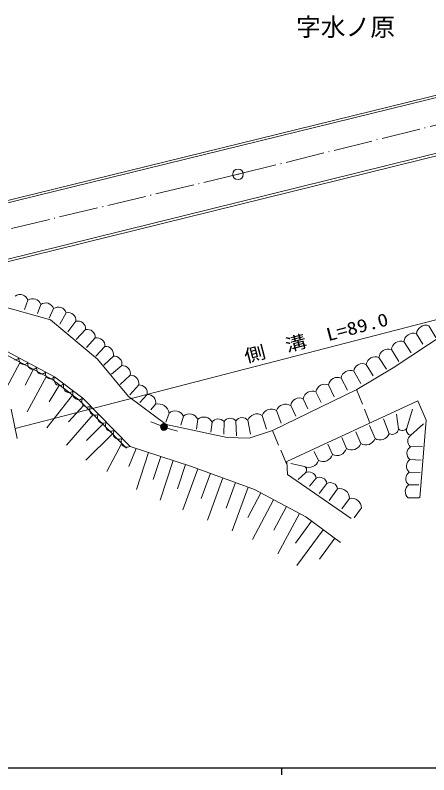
# Model space of a CAD drawing. Units: millimetres, scale not verified. Extents: x -6096 to 633904, y -204620 to 155380.
# Drawn here: x 84209 to 142772, y -20620 to 86811 of the extents above; entities that cross this region are included whole.
import ezdxf
from ezdxf.enums import TextEntityAlignment as Align

# ---------------------------------------------------------------- set-up
doc = ezdxf.new("R2010")
doc.units = ezdxf.units.MM
doc.header["$LTSCALE"] = 1000
doc.linetypes.add('USER1', pattern=[7.000001, 5.508197, -0.688525, 0.114754, -0.688525])
doc.linetypes.add('USER3', pattern=[3, 2.25, -0.75])
for name, color, linetype, lineweight in [('M-TTL-BAND', 7, 'Continuous', 25), ('S-BGD', 1, 'Continuous', 13), ('S-BGD-HTXT', 6, 'Continuous', 13), ('S-BMK', 3, 'USER1', 13)]:
    doc.layers.add(name, color=color, linetype=linetype, lineweight=lineweight)
doc.styles.add('ＭＳ ゴシック', font='')
doc.styles.get('ＭＳ ゴシック').set_extended_font_data('MS Gothic')

msp = doc.modelspace()

# ---------------------------------------------------------------- linework, layer by layer
at = {"layer": 'M-TTL-BAND'}
for p, q in [((-6096, -19620), (532904, -19620)), ((121904, -19620), (121904, -20620))]:
    msp.add_line(p, q, dxfattribs=at)
at = {"layer": 'S-BGD'}
for p, q in [((77960, 59352), (160645, 79619)), ((78037, 59025), (160720, 79291)), ((82802, 52196), (162402, 71871)), ((82877, 51859), (162478, 71534)), ((86020, 46495), (85514, 45188)), ((80548, 46134), (89226, 43712)), ((87830, 45904), (87365, 44639)), ((89641, 45313), (89041, 43974)), ((137733, 36945), (151151, 45860)), ((91451, 44721), (90545, 43135)), ((89226, 43712), (95867, 38151)), ((92817, 43534), (91644, 42036)), ((94183, 42346), (92829, 40937)), ((142771, 42888), (143780, 41248)), ((95549, 41159), (94304, 39809)), ((141005, 41766), (141930, 40265)), ((96915, 39971), (95635, 38566)), ((139238, 40644), (140281, 39079)), ((82176, 39221), (89544, 35248)), ((82268, 39688), (89780, 35676)), ((137472, 39522), (138546, 37835)), ((84939, 37731), (82232, 32712)), ((84134, 38076), (84312, 38077)), ((84312, 38077), (84508, 38150)), ((84508, 38150), (84645, 38233)), ((84645, 38233), (84772, 38350)), ((84772, 38350), (84742, 38181)), ((84742, 38181), (84752, 38019)), ((84752, 38019), (84800, 37816)), ((84800, 37816), (84898, 37668)), ((84898, 37668), (85020, 37542)), ((85897, 37565), (86024, 37682)), ((86024, 37682), (85994, 37513)), ((95867, 38151), (100267, 32894)), ((98110, 38608), (96762, 37322)), ((135705, 38400), (136782, 36736)), ((85020, 37542), (85214, 37438)), ((85214, 37438), (85386, 37407)), ((85386, 37407), (85564, 37408)), ((85564, 37408), (85760, 37481)), ((86781, 36738), (85640, 34494)), ((85760, 37481), (85897, 37565)), ((85994, 37513), (86004, 37351)), ((86004, 37351), (86052, 37148)), ((86052, 37148), (86150, 36999)), ((86150, 36999), (86272, 36873)), ((86272, 36873), (86466, 36770)), ((86466, 36770), (86638, 36738)), ((86638, 36738), (86816, 36740)), ((86816, 36740), (87012, 36812)), ((87012, 36812), (87149, 36896)), ((87149, 36896), (87276, 37013)), ((87276, 37013), (87246, 36844)), ((87246, 36844), (87256, 36682)), ((87256, 36682), (87304, 36479)), ((99304, 37244), (97832, 36021)), ((132569, 33894), (137733, 36945)), ((133921, 37428), (134873, 35811)), ((88623, 35745), (85918, 30728)), ((87304, 36479), (87402, 36330)), ((87402, 36330), (87524, 36205)), ((87524, 36205), (87718, 36101)), ((87718, 36101), (87890, 36069)), ((87890, 36069), (88068, 36071)), ((88068, 36071), (88264, 36143)), ((88264, 36143), (88401, 36227)), ((88401, 36227), (88528, 36344)), ((88528, 36344), (88498, 36175)), ((88498, 36175), (88508, 36013)), ((88508, 36013), (88556, 35810)), ((88556, 35810), (88654, 35661)), ((88654, 35661), (88776, 35536)), ((88776, 35536), (88970, 35432)), ((89320, 35402), (89516, 35475)), ((89516, 35475), (89653, 35558)), ((89653, 35558), (89780, 35676)), ((89715, 35485), (89697, 35294)), ((89780, 35676), (89715, 35485)), ((89780, 35676), (93781, 32667)), ((100499, 35881), (99076, 34575)), ((130353, 35484), (131239, 33781)), ((132137, 36456), (133167, 34712)), ((88970, 35432), (89142, 35401)), ((90470, 34525), (89033, 32138)), ((89142, 35401), (89320, 35402)), ((89544, 35248), (93247, 32355)), ((89697, 35294), (89717, 35050)), ((89717, 35050), (89803, 34860)), ((89803, 34860), (89922, 34692)), ((89922, 34692), (90129, 34536)), ((90129, 34536), (90323, 34468)), ((90323, 34468), (90530, 34438)), ((90530, 34438), (90771, 34487)), ((90771, 34487), (90945, 34559)), ((90945, 34559), (91114, 34673)), ((91048, 34482), (91031, 34291)), ((91114, 34673), (91048, 34482)), ((101693, 34517), (100434, 33115)), ((128570, 34512), (129388, 32855)), ((91031, 34291), (91050, 34047)), ((91050, 34047), (91137, 33857)), ((91137, 33857), (91256, 33689)), ((91256, 33689), (91463, 33533)), ((91463, 33533), (91657, 33465)), ((91657, 33465), (91864, 33435)), ((91864, 33435), (92104, 33484)), ((92104, 33484), (92279, 33556)), ((92279, 33556), (92447, 33670)), ((92382, 33479), (92364, 33288)), ((92447, 33670), (92382, 33479)), ((120630, 28093), (132569, 33894)), ((126786, 33540), (127537, 32016)), ((92321, 33078), (88695, 28436)), ((92364, 33288), (92384, 33044)), ((92384, 33044), (92471, 32854)), ((92471, 32854), (92590, 32686)), ((92590, 32686), (92796, 32530)), ((92796, 32530), (92991, 32462)), ((92991, 32462), (93198, 32432)), ((93198, 32432), (93438, 32481)), ((93247, 32355), (99989, 25583)), ((93438, 32481), (93612, 32553)), ((93612, 32553), (93781, 32667)), ((93648, 32319), (93632, 32085)), ((93692, 32496), (93648, 32319)), ((93781, 32667), (93692, 32496)), ((93781, 32667), (100476, 25835)), ((100267, 32894), (105589, 28938)), ((102888, 33154), (101880, 32016)), ((122659, 23696), (141206, 32275)), ((125002, 32568), (125628, 31120)), ((141206, 32275), (142379, 29529)), ((93921, 31677), (91772, 29286)), ((93632, 32085), (93686, 31893)), ((93686, 31893), (93774, 31717)), ((93774, 31717), (93947, 31540)), ((93947, 31540), (94121, 31449)), ((94121, 31449), (94312, 31390)), ((94312, 31390), (94546, 31402)), ((94546, 31402), (94721, 31445)), ((94721, 31445), (94897, 31528)), ((94764, 31180), (94747, 30946)), ((94808, 31357), (94764, 31180)), ((94897, 31528), (94808, 31357)), ((104082, 31790), (103412, 31004)), ((123218, 31596), (123922, 30079)), ((95270, 30323), (91464, 26007)), ((94747, 30946), (94802, 30754)), ((94802, 30754), (94890, 30578)), ((94890, 30578), (95063, 30402)), ((95063, 30402), (95237, 30310)), ((95237, 30310), (95428, 30252)), ((95428, 30252), (95662, 30263)), ((95662, 30263), (95837, 30307)), ((95837, 30307), (96013, 30389)), ((95923, 30218), (95879, 30041)), ((96013, 30389), (95923, 30218)), ((106007, 30548), (105523, 29240)), ((108035, 30114), (107663, 28835)), ((119175, 30215), (119787, 28257)), ((121196, 30906), (121869, 29125)), ((138490, 28294), (138212, 30362)), ((139663, 28418), (140465, 31103)), ((95879, 30041), (95863, 29808)), ((95863, 29808), (95917, 29615)), ((95917, 29615), (96006, 29440)), ((96006, 29440), (96179, 29263)), ((96179, 29263), (96353, 29171)), ((96353, 29171), (96544, 29113)), ((96544, 29113), (96778, 29125)), ((96778, 29125), (96953, 29168)), ((96953, 29168), (97128, 29251)), ((97039, 29080), (96995, 28903)), ((97128, 29251), (97039, 29080)), ((104800, 28762), (103401, 29304)), ((110064, 29679), (109861, 28286)), ((112092, 29244), (111921, 27823)), ((113779, 29337), (113743, 27563)), ((115466, 29431), (115565, 27303)), ((117153, 29524), (117531, 27534)), ((137178, 27625), (136361, 29714)), ((140218, 27399), (142039, 29035)), ((142379, 29529), (141484, 18573)), ((96618, 28969), (94288, 26649)), ((96995, 28903), (96979, 28669)), ((96979, 28669), (97033, 28477)), ((97033, 28477), (97122, 28301)), ((97122, 28301), (97294, 28125)), ((97294, 28125), (97468, 28033)), ((97468, 28033), (97659, 27975)), ((97659, 27975), (97893, 27986)), ((97893, 27986), (98068, 28030)), ((98068, 28030), (98244, 28112)), ((98155, 27941), (98111, 27764)), ((98244, 28112), (98155, 27941)), ((105589, 28938), (114202, 27062)), ((105742, 28428), (107170, 27968)), ((117346, 26990), (120630, 28093)), ((135153, 26922), (134355, 28788)), ((97966, 27615), (94215, 23880)), ((98111, 27764), (98094, 27530)), ((98094, 27530), (98149, 27338)), ((98149, 27338), (98237, 27163)), ((98237, 27163), (98410, 26986)), ((98410, 26986), (98584, 26894)), ((98584, 26894), (98775, 26836)), ((99009, 26848), (99184, 26891)), ((99184, 26891), (99360, 26974)), ((99360, 26974), (99271, 26803)), ((114202, 27062), (117346, 26990)), ((131102, 25517), (130435, 27091)), ((133127, 26220), (132441, 27893)), ((99315, 26260), (97189, 22260)), ((98775, 26836), (99009, 26848)), ((99227, 26626), (99210, 26392)), ((99210, 26392), (99265, 26200)), ((99271, 26803), (99227, 26626)), ((99265, 26200), (99353, 26024)), ((99353, 26024), (99526, 25848)), ((99526, 25848), (99700, 25756)), ((100300, 25752), (100476, 25835)), ((100476, 25835), (109183, 23000)), ((129128, 24680), (128460, 26134)), ((140166, 25765), (141854, 25825)), ((99700, 25756), (99891, 25697)), ((99891, 25697), (100125, 25709)), ((100125, 25709), (100300, 25752)), ((101346, 25552), (100298, 22963)), ((103088, 24985), (101382, 19744)), ((127155, 23843), (126516, 25085)), ((104829, 24418), (103757, 21122)), ((106571, 23851), (104733, 18205)), ((122782, 21875), (122659, 23696)), ((140086, 23967), (141669, 23881)), ((108313, 23284), (107181, 19807)), ((110072, 22674), (107937, 16850)), ((109183, 23000), (118069, 19742)), ((125181, 23006), (123245, 23418)), ((111849, 22023), (110549, 18476)), ((131762, 15610), (122782, 21875)), ((125305, 22107), (124263, 21135)), ((140005, 22169), (141545, 22122)), ((113626, 21371), (111427, 15374)), ((115403, 20720), (114065, 17070)), ((126824, 21353), (125899, 20209)), ((128343, 20598), (127226, 19159)), ((117180, 20068), (114918, 13898)), ((118069, 19742), (125362, 15855)), ((129862, 19844), (128676, 18172)), ((139924, 20371), (141360, 20394)), ((118980, 19256), (117134, 15792)), ((120804, 18284), (117813, 12674)), ((131551, 18480), (130435, 16999)), ((139844, 18573), (141391, 18573)), ((122627, 17313), (120847, 13973)), ((124450, 16341), (121414, 10644)), ((133241, 17116), (132194, 15703)), ((126183, 15250), (123885, 12132)), ((125362, 15855), (130286, 12227)), ((127824, 14041), (124084, 8965)), ((129465, 12832), (127274, 9858))]:
    msp.add_line(p, q, dxfattribs=at)
at = {"layer": 'S-BGD', "linetype": 'USER3'}
for p, q in [((132552, 33886), (134440, 29145)), ((122689, 23243), (120613, 28087))]:
    msp.add_line(p, q, dxfattribs=at)
at = {"layer": 'S-BGD'}
for centre, radius in [((115762, 64305), 22.5), ((105266, 28582), 498), ((105266, 28582), 440), ((105266, 28582), 382), ((105266, 28582), 322), ((105266, 28582), 265), ((105266, 28582), 195), ((105266, 28582), 135), ((105266, 28582), 77.5), ((105266, 28582), 15)]:
    msp.add_circle(centre, radius, dxfattribs=at)
for centre, radius, start, end in [((84893, 46112), 1190, 18.78506, 125.04526), ((86703, 45521), 1190, 18.78506, 125.04526), ((88514, 44929), 1190, 18.78506, 125.04526), ((90324, 44338), 1190, 18.78506, 125.04526), ((91689, 43615), 1131, 355.86887, 102.12909), ((93055, 42428), 1131, 355.86887, 102.12909), ((94421, 41240), 1131, 355.86887, 102.12909), ((142341, 41614), 1345, 71.3381, 173.49988), ((95787, 40053), 1131, 355.86887, 102.12909), ((140574, 40492), 1345, 71.3381, 173.49988), ((97001, 38842), 1133, 348.0889, 94.34912), ((138808, 39370), 1345, 71.3381, 173.49988), ((137041, 38248), 1345, 71.3381, 173.49988), ((98196, 37478), 1133, 348.0889, 94.34912), ((135187, 37228), 1282, 66.16678, 171.00281), ((99390, 36115), 1133, 348.0889, 94.34912), ((131619, 35284), 1282, 66.16678, 171.00281), ((133403, 36256), 1282, 66.16678, 171.00281), ((100585, 34751), 1133, 348.0889, 94.34912), ((129836, 34312), 1282, 66.16678, 171.00281), ((101779, 33387), 1133, 348.0889, 94.34912), ((128052, 33340), 1282, 66.16678, 171.00281), ((126268, 32368), 1282, 66.16678, 171.00281), ((102974, 32024), 1133, 348.0889, 94.34912), ((124484, 31396), 1282, 66.16678, 171.00281), ((104469, 30277), 1562, 10.00467, 104.33826), ((122495, 30408), 1391, 58.7037, 159.03052), ((106848, 29523), 1326, 26.43127, 129.37921), ((108877, 29089), 1326, 26.43127, 129.37921), ((118452, 29026), 1391, 58.7037, 159.03052), ((120474, 29717), 1391, 58.7037, 159.03052), ((110905, 28654), 1326, 26.43127, 129.37921), ((112971, 28658), 1056, 40.03027, 146.29047), ((114657, 28751), 1056, 40.03027, 146.29047), ((116344, 28845), 1056, 40.03027, 146.29047), ((137583, 28452), 921, 243.8936, 350.15381), ((139030, 28796), 737, 222.87891, 329.13911), ((137981, 29250), 1813, 330.91039, 330.91052), ((140208, 28222), 660, 167.10626, 167.10669), ((140322, 28117), 725, 155.48035, 261.74055), ((133845, 27420), 1399, 239.11819, 339.14909), ((135871, 28123), 1399, 239.11819, 339.14909), ((140805, 26563), 1022, 125.0484, 231.30861), ((140881, 26634), 1125, 124.30319, 124.30493), ((131820, 26718), 1399, 239.11819, 339.14909), ((129764, 25926), 1399, 242.96658, 342.99545), ((140800, 24836), 1125, 124.30319, 230.56339), ((125817, 24252), 1399, 242.96658, 342.99545), ((127790, 25089), 1399, 242.96658, 342.99545), ((140720, 23038), 1125, 124.30319, 230.56339), ((124906, 22510), 567, 314.72321, 60.98343), ((125782, 21160), 1060, 10.46097, 116.72116), ((140639, 21240), 1125, 124.30319, 230.56339), ((127301, 20406), 1060, 10.46097, 116.72116), ((128820, 19652), 1060, 10.46097, 116.72116), ((130123, 18439), 1429, 1.62897, 100.54044), ((140558, 19442), 1125, 124.30319, 230.56339), ((131813, 17075), 1429, 1.62897, 100.54044)]:
    msp.add_arc(centre, radius, start, end, dxfattribs=at)
at = {"layer": 'S-BGD-HTXT'}
for p, q in [((84210, 28342), (167562, 49875)), ((83629, 31073), (84509, 26937))]:
    msp.add_line(p, q, dxfattribs=at)
at = {"layer": 'S-BMK'}
for p, q in [((115766, 64309), (201567, 85644)), ((56466, 50136), (115766, 64309))]:
    msp.add_line(p, q, dxfattribs=at)
at = {"layer": 'S-BMK', "linetype": 'Continuous'}
msp.add_circle((115762, 64305), 746, dxfattribs=at)

# ---------------------------------------------------------------- texts
at = {"layer": 'S-BGD', "style": 'ＭＳ ゴシック'}
msp.add_text('字水ノ原', height=2566, dxfattribs=at).set_placement((123979, 83094), align=Align.BOTTOM_LEFT)
at = {"layer": 'S-BGD-HTXT', "style": 'ＭＳ ゴシック', "width": 1.2}
msp.add_text('側\u3000溝  L=89.0', height=1833, rotation=14.8, dxfattribs=at).set_placement((117067, 37099), align=Align.BOTTOM_LEFT)

doc.saveas('drawing.dxf')
